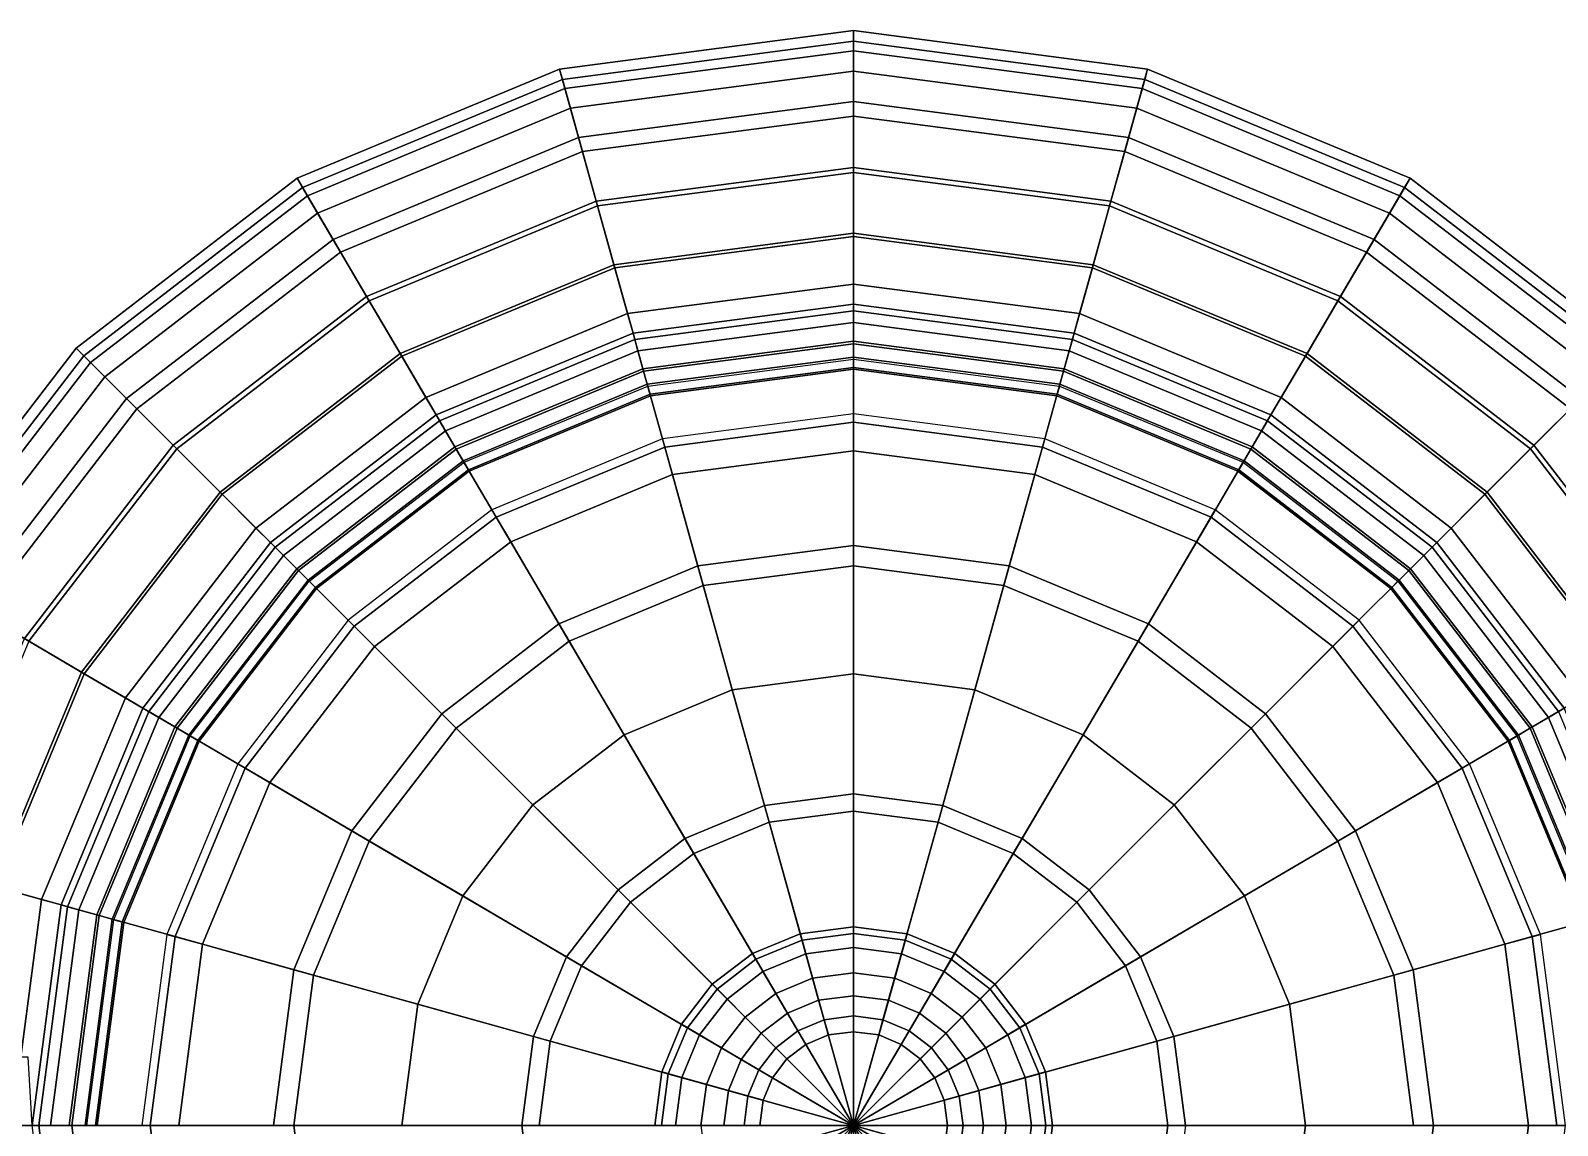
# Model space of a CAD drawing. Extents: x -8.5 to 17.5, y -10.4 to 12.1.
# Drawn here: x -1.503 to 1.285, y 0 to 2 of the extents above; entities that cross this region are included whole.
import ezdxf

# ---------------------------------------------------------------- set-up
doc = ezdxf.new("R2010")
doc.units = 0
doc.header["$MEASUREMENT"] = 0
doc.layers.get('0').update_dxf_attribs({"linetype": 'CONTINUOUS'})

msp = doc.modelspace()

# ---------------------------------------------------------------- linework, layer by layer
at = {"linetype": 'CONTINUOUS'}
for points in [[(-0.537, 1.9296, 0.9), (-0.5318, 1.9106, 1.1309), (0, 1.9803, 1.1309), (0, 2, 0.9)], [(-0.5271, 1.8939, 0.6934), (-0.537, 1.9296, 0.9), (0, 2, 0.9), (0, 1.963, 0.6934)], [(-0.5318, 1.9106, 1.1309), (-0.5171, 1.8582, 1.3722), (0, 1.9259, 1.3722), (0, 1.9803, 1.1309)], [(0, 2, 0.9), (0, 1.9803, 1.1309), (0.5318, 1.9106, 1.1309), (0.537, 1.9296, 0.9)], [(0, 1.963, 0.6934), (0, 2, 0.9), (0.537, 1.9296, 0.9), (0.5271, 1.8939, 0.6934)], [(0, 1.9803, 1.1309), (0, 1.9259, 1.3722), (0.5171, 1.8582, 1.3722), (0.5318, 1.9106, 1.1309)], [(-0.5022, 1.8046, 0.5222), (-0.5271, 1.8939, 0.6934), (0, 1.963, 0.6934), (0, 1.8704, 0.5222)], [(0, 1.8704, 0.5222), (0, 1.963, 0.6934), (0.5271, 1.8939, 0.6934), (0.5022, 1.8046, 0.5222)], [(-1.0163, 1.7304, 0.9), (-1.0063, 1.7133, 1.1309), (-0.5318, 1.9106, 1.1309), (-0.537, 1.9296, 0.9)], [(-0.9975, 1.6983, 0.6934), (-1.0163, 1.7304, 0.9), (-0.537, 1.9296, 0.9), (-0.5271, 1.8939, 0.6934)], [(-0.5171, 1.8582, 1.3722), (-0.4951, 1.7789, 1.6219), (0, 1.8438, 1.6219), (0, 1.9259, 1.3722)], [(0, 1.9259, 1.3722), (0, 1.8438, 1.6219), (0.4951, 1.7789, 1.6219), (0.5171, 1.8582, 1.3722)], [(0.5271, 1.8939, 0.6934), (0.537, 1.9296, 0.9), (1.0163, 1.7304, 0.9), (0.9975, 1.6983, 0.6934)], [(0.537, 1.9296, 0.9), (0.5318, 1.9106, 1.1309), (1.0063, 1.7133, 1.1309), (1.0163, 1.7304, 0.9)], [(-1.0063, 1.7133, 1.1309), (-0.9787, 1.6663, 1.3722), (-0.5171, 1.8582, 1.3722), (-0.5318, 1.9106, 1.1309)], [(0.5318, 1.9106, 1.1309), (0.5171, 1.8582, 1.3722), (0.9787, 1.6663, 1.3722), (1.0063, 1.7133, 1.1309)], [(-0.9504, 1.6182, 0.5222), (-0.9975, 1.6983, 0.6934), (-0.5271, 1.8939, 0.6934), (-0.5022, 1.8046, 0.5222)], [(-0.4699, 1.6884, 0.3844), (-0.5022, 1.8046, 0.5222), (0, 1.8704, 0.5222), (0, 1.75, 0.3844)], [(0, 1.75, 0.3844), (0, 1.8704, 0.5222), (0.5022, 1.8046, 0.5222), (0.4699, 1.6884, 0.3844)], [(0.5022, 1.8046, 0.5222), (0.5271, 1.8939, 0.6934), (0.9975, 1.6983, 0.6934), (0.9504, 1.6182, 0.5222)], [(-0.9787, 1.6663, 1.3722), (-0.9369, 1.5952, 1.6219), (-0.4951, 1.7789, 1.6219), (-0.5171, 1.8582, 1.3722)], [(-0.4951, 1.7789, 1.6219), (-0.4674, 1.6795, 1.8778), (0, 1.7407, 1.8778), (0, 1.8438, 1.6219)], [(0, 1.8438, 1.6219), (0, 1.7407, 1.8778), (0.4674, 1.6795, 1.8778), (0.4951, 1.7789, 1.6219)], [(0.5171, 1.8582, 1.3722), (0.4951, 1.7789, 1.6219), (0.9369, 1.5952, 1.6219), (0.9787, 1.6663, 1.3722)], [(-0.8893, 1.5141, 0.3844), (-0.9504, 1.6182, 0.5222), (-0.5022, 1.8046, 0.5222), (-0.4699, 1.6884, 0.3844)], [(0.4699, 1.6884, 0.3844), (0.5022, 1.8046, 0.5222), (0.9504, 1.6182, 0.5222), (0.8893, 1.5141, 0.3844)], [(-0.9369, 1.5952, 1.6219), (-0.8846, 1.5061, 1.8778), (-0.4674, 1.6795, 1.8778), (-0.4951, 1.7789, 1.6219)], [(0.4951, 1.7789, 1.6219), (0.4674, 1.6795, 1.8778), (0.8846, 1.5061, 1.8778), (0.9369, 1.5952, 1.6219)], [(-1.42, 1.42, 0.9), (-1.406, 1.406, 1.1309), (-1.0063, 1.7133, 1.1309), (-1.0163, 1.7304, 0.9)], [(-1.3937, 1.3937, 0.6934), (-1.42, 1.42, 0.9), (-1.0163, 1.7304, 0.9), (-0.9975, 1.6983, 0.6934)], [(-0.4376, 1.5723, 0.2778), (-0.4699, 1.6884, 0.3844), (0, 1.75, 0.3844), (0, 1.6296, 0.2778)], [(-0.4674, 1.6795, 1.8778), (-0.436, 1.5667, 2.1378), (0, 1.6238, 2.1378), (0, 1.7407, 1.8778)], [(0, 1.6296, 0.2778), (0, 1.75, 0.3844), (0.4699, 1.6884, 0.3844), (0.4376, 1.5723, 0.2778)], [(0, 1.7407, 1.8778), (0, 1.6238, 2.1378), (0.436, 1.5667, 2.1378), (0.4674, 1.6795, 1.8778)], [(0.9975, 1.6983, 0.6934), (1.0163, 1.7304, 0.9), (1.42, 1.42, 0.9), (1.3937, 1.3937, 0.6934)], [(1.0163, 1.7304, 0.9), (1.0063, 1.7133, 1.1309), (1.406, 1.406, 1.1309), (1.42, 1.42, 0.9)], [(-1.406, 1.406, 1.1309), (-1.3674, 1.3674, 1.3722), (-0.9787, 1.6663, 1.3722), (-1.0063, 1.7133, 1.1309)], [(1.0063, 1.7133, 1.1309), (0.9787, 1.6663, 1.3722), (1.3674, 1.3674, 1.3722), (1.406, 1.406, 1.1309)], [(-1.328, 1.328, 0.5222), (-1.3937, 1.3937, 0.6934), (-0.9975, 1.6983, 0.6934), (-0.9504, 1.6182, 0.5222)], [(-0.8281, 1.4099, 0.2778), (-0.8893, 1.5141, 0.3844), (-0.4699, 1.6884, 0.3844), (-0.4376, 1.5723, 0.2778)], [(-0.8846, 1.5061, 1.8778), (-0.8252, 1.4049, 2.1378), (-0.436, 1.5667, 2.1378), (-0.4674, 1.6795, 1.8778)], [(0.4674, 1.6795, 1.8778), (0.436, 1.5667, 2.1378), (0.8252, 1.4049, 2.1378), (0.8846, 1.5061, 1.8778)], [(0.4376, 1.5723, 0.2778), (0.4699, 1.6884, 0.3844), (0.8893, 1.5141, 0.3844), (0.8281, 1.4099, 0.2778)], [(0.9504, 1.6182, 0.5222), (0.9975, 1.6983, 0.6934), (1.3937, 1.3937, 0.6934), (1.328, 1.328, 0.5222)], [(-1.3674, 1.3674, 1.3722), (-1.3091, 1.3091, 1.6219), (-0.9369, 1.5952, 1.6219), (-0.9787, 1.6663, 1.3722)], [(0.9787, 1.6663, 1.3722), (0.9369, 1.5952, 1.6219), (1.3091, 1.3091, 1.6219), (1.3674, 1.3674, 1.3722)], [(-1.2425, 1.2425, 0.3844), (-1.328, 1.328, 0.5222), (-0.9504, 1.6182, 0.5222), (-0.8893, 1.5141, 0.3844)], [(-0.4127, 1.483, 0.2003), (-0.4376, 1.5723, 0.2778), (0, 1.6296, 0.2778), (0, 1.537, 0.2003)], [(-0.436, 1.5667, 2.1378), (-0.4028, 1.4472, 2.4), (0, 1.5, 2.4), (0, 1.6238, 2.1378)], [(0, 1.537, 0.2003), (0, 1.6296, 0.2778), (0.4376, 1.5723, 0.2778), (0.4127, 1.483, 0.2003)], [(0, 1.6238, 2.1378), (0, 1.5, 2.4), (0.4028, 1.4472, 2.4), (0.436, 1.5667, 2.1378)], [(0.8893, 1.5141, 0.3844), (0.9504, 1.6182, 0.5222), (1.328, 1.328, 0.5222), (1.2425, 1.2425, 0.3844)], [(-1.3091, 1.3091, 1.6219), (-1.2359, 1.2359, 1.8778), (-0.8846, 1.5061, 1.8778), (-0.9369, 1.5952, 1.6219)], [(0.9369, 1.5952, 1.6219), (0.8846, 1.5061, 1.8778), (1.2359, 1.2359, 1.8778), (1.3091, 1.3091, 1.6219)], [(-0.781, 1.3298, 0.2003), (-0.8281, 1.4099, 0.2778), (-0.4376, 1.5723, 0.2778), (-0.4127, 1.483, 0.2003)], [(-0.8252, 1.4049, 2.1378), (-0.7622, 1.2978, 2.4), (-0.4028, 1.4472, 2.4), (-0.436, 1.5667, 2.1378)], [(0.436, 1.5667, 2.1378), (0.4028, 1.4472, 2.4), (0.7622, 1.2978, 2.4), (0.8252, 1.4049, 2.1378)], [(0.4127, 1.483, 0.2003), (0.4376, 1.5723, 0.2778), (0.8281, 1.4099, 0.2778), (0.781, 1.3298, 0.2003)], [(-0.4028, 1.4472, 0.15), (-0.4127, 1.483, 0.2003), (0, 1.537, 0.2003), (0, 1.5, 0.15)], [(0, 1.5, 0.15), (0, 1.537, 0.2003), (0.4127, 1.483, 0.2003), (0.4028, 1.4472, 0.15)], [(-1.157, 1.157, 0.2778), (-1.2425, 1.2425, 0.3844), (-0.8893, 1.5141, 0.3844), (-0.8281, 1.4099, 0.2778)], [(-1.2359, 1.2359, 1.8778), (-1.1529, 1.1529, 2.1378), (-0.8252, 1.4049, 2.1378), (-0.8846, 1.5061, 1.8778)], [(0.8846, 1.5061, 1.8778), (0.8252, 1.4049, 2.1378), (1.1529, 1.1529, 2.1378), (1.2359, 1.2359, 1.8778)], [(0.8281, 1.4099, 0.2778), (0.8893, 1.5141, 0.3844), (1.2425, 1.2425, 0.3844), (1.157, 1.157, 0.2778)], [(-0.7622, 1.2978, 0.15), (-0.781, 1.3298, 0.2003), (-0.4127, 1.483, 0.2003), (-0.4028, 1.4472, 0.15)], [(-0.4028, 1.4472, 2.4), (-0.3938, 1.4149, 2.4547), (0, 1.4666, 2.4547), (0, 1.5, 2.4)], [(0, 1.5, 0.15), (0, 1.4878, 0.1128), (-0.3995, 1.4355, 0.1128), (-0.4028, 1.4472, 0.15)], [(0, 1.4878, 0.1128), (0, 1.4278, 0.0778), (-0.3834, 1.3775, 0.0778), (-0.3995, 1.4355, 0.1128)], [(0, 1.5, 2.4), (0, 1.4666, 2.4547), (0.3938, 1.4149, 2.4547), (0.4028, 1.4472, 2.4)], [(0.4028, 1.4472, 0.15), (0.3995, 1.4355, 0.1128), (0, 1.4878, 0.1128), (0, 1.5, 0.15)], [(0.3995, 1.4355, 0.1128), (0.3834, 1.3775, 0.0778), (0, 1.4278, 0.0778), (0, 1.4878, 0.1128)], [(0.4028, 1.4472, 0.15), (0.4127, 1.483, 0.2003), (0.781, 1.3298, 0.2003), (0.7622, 1.2978, 0.15)], [(-0.3938, 1.4149, 2.4547), (-0.3846, 1.382, 2.4875), (0, 1.4324, 2.4875), (0, 1.4666, 2.4547)], [(0, 1.4666, 2.4547), (0, 1.4324, 2.4875), (0.3846, 1.382, 2.4875), (0.3938, 1.4149, 2.4547)], [(-0.7622, 1.2978, 2.4), (-0.7452, 1.2688, 2.4547), (-0.3938, 1.4149, 2.4547), (-0.4028, 1.4472, 2.4)], [(-0.4028, 1.4472, 0.15), (-0.3995, 1.4355, 0.1128), (-0.756, 1.2873, 0.1128), (-0.7622, 1.2978, 0.15)], [(-0.3995, 1.4355, 0.1128), (-0.3834, 1.3775, 0.0778), (-0.7255, 1.2353, 0.0778), (-0.756, 1.2873, 0.1128)], [(-0.3846, 1.382, 2.4875), (-0.3768, 1.3538, 2.4984), (0, 1.4031, 2.4984), (0, 1.4324, 2.4875)], [(0, 1.4278, 0.0778), (0, 1.2844, 0.0469), (-0.3449, 1.2392, 0.0469), (-0.3834, 1.3775, 0.0778)], [(0, 1.4324, 2.4875), (0, 1.4031, 2.4984), (0.3768, 1.3538, 2.4984), (0.3846, 1.382, 2.4875)], [(0.3834, 1.3775, 0.0778), (0.3449, 1.2392, 0.0469), (0, 1.2844, 0.0469), (0, 1.4278, 0.0778)], [(0.756, 1.2873, 0.1128), (0.7255, 1.2353, 0.0778), (0.3834, 1.3775, 0.0778), (0.3995, 1.4355, 0.1128)], [(0.4028, 1.4472, 2.4), (0.3938, 1.4149, 2.4547), (0.7452, 1.2688, 2.4547), (0.7622, 1.2978, 2.4)], [(0.7622, 1.2978, 0.15), (0.756, 1.2873, 0.1128), (0.3995, 1.4355, 0.1128), (0.4028, 1.4472, 0.15)], [(-1.7304, 1.0163, 0.9), (-1.7133, 1.0063, 1.1309), (-1.406, 1.406, 1.1309), (-1.42, 1.42, 0.9)], [(-1.6983, 0.9975, 0.6934), (-1.7304, 1.0163, 0.9), (-1.42, 1.42, 0.9), (-1.3937, 1.3937, 0.6934)], [(-1.7133, 1.0063, 1.1309), (-1.6663, 0.9787, 1.3722), (-1.3674, 1.3674, 1.3722), (-1.406, 1.406, 1.1309)], [(-1.0913, 1.0913, 0.2003), (-1.157, 1.157, 0.2778), (-0.8281, 1.4099, 0.2778), (-0.781, 1.3298, 0.2003)], [(-1.1529, 1.1529, 2.1378), (-1.065, 1.065, 2.4), (-0.7622, 1.2978, 2.4), (-0.8252, 1.4049, 2.1378)], [(-0.7452, 1.2688, 2.4547), (-0.7279, 1.2393, 2.4875), (-0.3846, 1.382, 2.4875), (-0.3938, 1.4149, 2.4547)], [(-0.3768, 1.3538, 2.4984), (-0.3717, 1.3356, 2.4875), (0, 1.3843, 2.4875), (0, 1.4031, 2.4984)], [(-0.3709, 1.3328, 2.4547), (-0.3759, 1.3507, 2.4), (0, 1.4, 2.4), (0, 1.3814, 2.4547)], [(0, 1.4031, 2.4984), (0, 1.3843, 2.4875), (0.3717, 1.3356, 2.4875), (0.3768, 1.3538, 2.4984)], [(0, 1.3814, 2.4547), (0, 1.4, 2.4), (0.3759, 1.3507, 2.4), (0.3709, 1.3328, 2.4547)], [(0.3938, 1.4149, 2.4547), (0.3846, 1.382, 2.4875), (0.7279, 1.2393, 2.4875), (0.7452, 1.2688, 2.4547)], [(0.8252, 1.4049, 2.1378), (0.7622, 1.2978, 2.4), (1.065, 1.065, 2.4), (1.1529, 1.1529, 2.1378)], [(0.781, 1.3298, 0.2003), (0.8281, 1.4099, 0.2778), (1.157, 1.157, 0.2778), (1.0913, 1.0913, 0.2003)], [(-1.6182, 0.9504, 0.5222), (-1.6983, 0.9975, 0.6934), (-1.3937, 1.3937, 0.6934), (-1.328, 1.328, 0.5222)], [(-1.6663, 0.9787, 1.3722), (-1.5952, 0.9369, 1.6219), (-1.3091, 1.3091, 1.6219), (-1.3674, 1.3674, 1.3722)], [(-0.7279, 1.2393, 2.4875), (-0.713, 1.214, 2.4984), (-0.3768, 1.3538, 2.4984), (-0.3846, 1.382, 2.4875)], [(-0.3834, 1.3775, 0.0778), (-0.3449, 1.2392, 0.0469), (-0.6527, 1.1112, 0.0469), (-0.7255, 1.2353, 0.0778)], [(-0.3717, 1.3356, 2.4875), (-0.3709, 1.3328, 2.4547), (0, 1.3814, 2.4547), (0, 1.3843, 2.4875)], [(0, 1.3843, 2.4875), (0, 1.3814, 2.4547), (0.3709, 1.3328, 2.4547), (0.3717, 1.3356, 2.4875)], [(0.7255, 1.2353, 0.0778), (0.6527, 1.1112, 0.0469), (0.3449, 1.2392, 0.0469), (0.3834, 1.3775, 0.0778)], [(0.3846, 1.382, 2.4875), (0.3768, 1.3538, 2.4984), (0.713, 1.214, 2.4984), (0.7279, 1.2393, 2.4875)], [(-0.713, 1.214, 2.4984), (-0.7034, 1.1976, 2.4875), (-0.3717, 1.3356, 2.4875), (-0.3768, 1.3538, 2.4984)], [(-0.7019, 1.1951, 2.4547), (-0.7114, 1.2113, 2.4), (-0.3759, 1.3507, 2.4), (-0.3709, 1.3328, 2.4547)], [(0.3709, 1.3328, 2.4547), (0.3759, 1.3507, 2.4), (0.7114, 1.2113, 2.4), (0.7019, 1.1951, 2.4547)], [(0.3768, 1.3538, 2.4984), (0.3717, 1.3356, 2.4875), (0.7034, 1.1976, 2.4875), (0.713, 1.214, 2.4984)], [(-1.5141, 0.8893, 0.3844), (-1.6182, 0.9504, 0.5222), (-1.328, 1.328, 0.5222), (-1.2425, 1.2425, 0.3844)], [(-1.065, 1.065, 0.15), (-1.0913, 1.0913, 0.2003), (-0.781, 1.3298, 0.2003), (-0.7622, 1.2978, 0.15)], [(-0.7034, 1.1976, 2.4875), (-0.7019, 1.1951, 2.4547), (-0.3709, 1.3328, 2.4547), (-0.3717, 1.3356, 2.4875)], [(0.3717, 1.3356, 2.4875), (0.3709, 1.3328, 2.4547), (0.7019, 1.1951, 2.4547), (0.7034, 1.1976, 2.4875)], [(0.7622, 1.2978, 0.15), (0.781, 1.3298, 0.2003), (1.0913, 1.0913, 0.2003), (1.065, 1.065, 0.15)], [(1.2425, 1.2425, 0.3844), (1.328, 1.328, 0.5222), (1.6182, 0.9504, 0.5222), (1.5141, 0.8893, 0.3844)], [(-1.5952, 0.9369, 1.6219), (-1.5061, 0.8846, 1.8778), (-1.2359, 1.2359, 1.8778), (-1.3091, 1.3091, 1.6219)], [(-1.065, 1.065, 2.4), (-1.0413, 1.0413, 2.4547), (-0.7452, 1.2688, 2.4547), (-0.7622, 1.2978, 2.4)], [(-0.7622, 1.2978, 0.15), (-0.756, 1.2873, 0.1128), (-1.0564, 1.0564, 0.1128), (-1.065, 1.065, 0.15)], [(-0.756, 1.2873, 0.1128), (-0.7255, 1.2353, 0.0778), (-1.0137, 1.0137, 0.0778), (-1.0564, 1.0564, 0.1128)], [(-0.3491, 1.2543, 2.4), (-0.3309, 1.189, 2.4639), (0, 1.2324, 2.4639), (0, 1.3, 2.4)], [(0, 1.2844, 0.0469), (0, 1.0222, 0.0222), (-0.2745, 0.9863, 0.0222), (-0.3449, 1.2392, 0.0469)], [(0, 1.3, 2.4), (0, 1.2324, 2.4639), (0.3309, 1.189, 2.4639), (0.3491, 1.2543, 2.4)], [(0.3449, 1.2392, 0.0469), (0.2745, 0.9863, 0.0222), (0, 1.0222, 0.0222), (0, 1.2844, 0.0469)], [(1.0564, 1.0564, 0.1128), (1.0137, 1.0137, 0.0778), (0.7255, 1.2353, 0.0778), (0.756, 1.2873, 0.1128)], [(0.7622, 1.2978, 2.4), (0.7452, 1.2688, 2.4547), (1.0413, 1.0413, 2.4547), (1.065, 1.065, 2.4)], [(1.065, 1.065, 0.15), (1.0564, 1.0564, 0.1128), (0.756, 1.2873, 0.1128), (0.7622, 1.2978, 0.15)], [(1.3091, 1.3091, 1.6219), (1.2359, 1.2359, 1.8778), (1.5061, 0.8846, 1.8778), (1.5952, 0.9369, 1.6219)], [(-1.0413, 1.0413, 2.4547), (-1.017, 1.017, 2.4875), (-0.7279, 1.2393, 2.4875), (-0.7452, 1.2688, 2.4547)], [(0.7452, 1.2688, 2.4547), (0.7279, 1.2393, 2.4875), (1.017, 1.017, 2.4875), (1.0413, 1.0413, 2.4547)], [(-1.4099, 0.8281, 0.2778), (-1.5141, 0.8893, 0.3844), (-1.2425, 1.2425, 0.3844), (-1.157, 1.157, 0.2778)], [(-1.5061, 0.8846, 1.8778), (-1.4049, 0.8252, 2.1378), (-1.1529, 1.1529, 2.1378), (-1.2359, 1.2359, 1.8778)], [(-1.017, 1.017, 2.4875), (-0.9962, 0.9962, 2.4984), (-0.713, 1.214, 2.4984), (-0.7279, 1.2393, 2.4875)], [(-0.7255, 1.2353, 0.0778), (-0.6527, 1.1112, 0.0469), (-0.9119, 0.9119, 0.0469), (-1.0137, 1.0137, 0.0778)], [(-0.6606, 1.1247, 2.4), (-0.6262, 1.0663, 2.4639), (-0.3309, 1.189, 2.4639), (-0.3491, 1.2543, 2.4)], [(-0.3449, 1.2392, 0.0469), (-0.2745, 0.9863, 0.0222), (-0.5194, 0.8844, 0.0222), (-0.6527, 1.1112, 0.0469)], [(-0.3309, 1.189, 2.4639), (-0.2844, 1.022, 2.5111), (0, 1.0593, 2.5111), (0, 1.2324, 2.4639)], [(0, 1.2324, 2.4639), (0, 1.0593, 2.5111), (0.2844, 1.022, 2.5111), (0.3309, 1.189, 2.4639)], [(0.6527, 1.1112, 0.0469), (0.5194, 0.8844, 0.0222), (0.2745, 0.9863, 0.0222), (0.3449, 1.2392, 0.0469)], [(0.3491, 1.2543, 2.4), (0.3309, 1.189, 2.4639), (0.6262, 1.0663, 2.4639), (0.6606, 1.1247, 2.4)], [(1.0137, 1.0137, 0.0778), (0.9119, 0.9119, 0.0469), (0.6527, 1.1112, 0.0469), (0.7255, 1.2353, 0.0778)], [(0.7279, 1.2393, 2.4875), (0.713, 1.214, 2.4984), (0.9962, 0.9962, 2.4984), (1.017, 1.017, 2.4875)], [(1.2359, 1.2359, 1.8778), (1.1529, 1.1529, 2.1378), (1.4049, 0.8252, 2.1378), (1.5061, 0.8846, 1.8778)], [(1.157, 1.157, 0.2778), (1.2425, 1.2425, 0.3844), (1.5141, 0.8893, 0.3844), (1.4099, 0.8281, 0.2778)], [(-0.9962, 0.9962, 2.4984), (-0.9828, 0.9828, 2.4875), (-0.7034, 1.1976, 2.4875), (-0.713, 1.214, 2.4984)], [(-0.9808, 0.9808, 2.4547), (-0.994, 0.994, 2.4), (-0.7114, 1.2113, 2.4), (-0.7019, 1.1951, 2.4547)], [(0.7019, 1.1951, 2.4547), (0.7114, 1.2113, 2.4), (0.994, 0.994, 2.4), (0.9808, 0.9808, 2.4547)], [(0.713, 1.214, 2.4984), (0.7034, 1.1976, 2.4875), (0.9828, 0.9828, 2.4875), (0.9962, 0.9962, 2.4984)], [(-0.9828, 0.9828, 2.4875), (-0.9808, 0.9808, 2.4547), (-0.7019, 1.1951, 2.4547), (-0.7034, 1.1976, 2.4875)], [(-0.6262, 1.0663, 2.4639), (-0.5383, 0.9165, 2.5111), (-0.2844, 1.022, 2.5111), (-0.3309, 1.189, 2.4639)], [(0.3309, 1.189, 2.4639), (0.2844, 1.022, 2.5111), (0.5383, 0.9165, 2.5111), (0.6262, 1.0663, 2.4639)], [(0.7034, 1.1976, 2.4875), (0.7019, 1.1951, 2.4547), (0.9808, 0.9808, 2.4547), (0.9828, 0.9828, 2.4875)], [(-1.3298, 0.781, 0.2003), (-1.4099, 0.8281, 0.2778), (-1.157, 1.157, 0.2778), (-1.0913, 1.0913, 0.2003)], [(-1.4049, 0.8252, 2.1378), (-1.2978, 0.7622, 2.4), (-1.065, 1.065, 2.4), (-1.1529, 1.1529, 2.1378)], [(1.1529, 1.1529, 2.1378), (1.065, 1.065, 2.4), (1.2978, 0.7622, 2.4), (1.4049, 0.8252, 2.1378)], [(1.0913, 1.0913, 0.2003), (1.157, 1.157, 0.2778), (1.4099, 0.8281, 0.2778), (1.3298, 0.781, 0.2003)], [(-0.923, 0.923, 2.4), (-0.875, 0.875, 2.4639), (-0.6262, 1.0663, 2.4639), (-0.6606, 1.1247, 2.4)], [(0.6606, 1.1247, 2.4), (0.6262, 1.0663, 2.4639), (0.875, 0.875, 2.4639), (0.923, 0.923, 2.4)], [(-1.2978, 0.7622, 0.15), (-1.3298, 0.781, 0.2003), (-1.0913, 1.0913, 0.2003), (-1.065, 1.065, 0.15)], [(-0.6527, 1.1112, 0.0469), (-0.5194, 0.8844, 0.0222), (-0.7258, 0.7258, 0.0222), (-0.9119, 0.9119, 0.0469)], [(0.9119, 0.9119, 0.0469), (0.7258, 0.7258, 0.0222), (0.5194, 0.8844, 0.0222), (0.6527, 1.1112, 0.0469)], [(1.065, 1.065, 0.15), (1.0913, 1.0913, 0.2003), (1.3298, 0.781, 0.2003), (1.2978, 0.7622, 0.15)], [(-1.2978, 0.7622, 2.4), (-1.2688, 0.7452, 2.4547), (-1.0413, 1.0413, 2.4547), (-1.065, 1.065, 2.4)], [(-1.065, 1.065, 0.15), (-1.0564, 1.0564, 0.1128), (-1.2873, 0.756, 0.1128), (-1.2978, 0.7622, 0.15)], [(-0.875, 0.875, 2.4639), (-0.7521, 0.7521, 2.5111), (-0.5383, 0.9165, 2.5111), (-0.6262, 1.0663, 2.4639)], [(0.6262, 1.0663, 2.4639), (0.5383, 0.9165, 2.5111), (0.7521, 0.7521, 2.5111), (0.875, 0.875, 2.4639)], [(1.065, 1.065, 2.4), (1.0413, 1.0413, 2.4547), (1.2688, 0.7452, 2.4547), (1.2978, 0.7622, 2.4)], [(1.2978, 0.7622, 0.15), (1.2873, 0.756, 0.1128), (1.0564, 1.0564, 0.1128), (1.065, 1.065, 0.15)], [(-1.0564, 1.0564, 0.1128), (-1.0137, 1.0137, 0.0778), (-1.2353, 0.7255, 0.0778), (-1.2873, 0.756, 0.1128)], [(-1.2688, 0.7452, 2.4547), (-1.2393, 0.7279, 2.4875), (-1.017, 1.017, 2.4875), (-1.0413, 1.0413, 2.4547)], [(-0.2844, 1.022, 2.5111), (-0.2215, 0.796, 2.55), (0, 0.825, 2.55), (0, 1.0593, 2.5111)], [(0, 1.0593, 2.5111), (0, 0.825, 2.55), (0.2215, 0.796, 2.55), (0.2844, 1.022, 2.5111)], [(1.2873, 0.756, 0.1128), (1.2353, 0.7255, 0.0778), (1.0137, 1.0137, 0.0778), (1.0564, 1.0564, 0.1128)], [(1.0413, 1.0413, 2.4547), (1.017, 1.017, 2.4875), (1.2393, 0.7279, 2.4875), (1.2688, 0.7452, 2.4547)], [(-1.2393, 0.7279, 2.4875), (-1.214, 0.713, 2.4984), (-0.9962, 0.9962, 2.4984), (-1.017, 1.017, 2.4875)], [(-1.0137, 1.0137, 0.0778), (-0.9119, 0.9119, 0.0469), (-1.1112, 0.6527, 0.0469), (-1.2353, 0.7255, 0.0778)], [(-0.5383, 0.9165, 2.5111), (-0.4192, 0.7138, 2.55), (-0.2215, 0.796, 2.55), (-0.2844, 1.022, 2.5111)], [(0, 1.0222, 0.0222), (0, 0.6059, 0.0059), (-0.1627, 0.5846, 0.0059), (-0.2745, 0.9863, 0.0222)], [(0.2745, 0.9863, 0.0222), (0.1627, 0.5846, 0.0059), (0, 0.6059, 0.0059), (0, 1.0222, 0.0222)], [(0.2844, 1.022, 2.5111), (0.2215, 0.796, 2.55), (0.4192, 0.7138, 2.55), (0.5383, 0.9165, 2.5111)], [(1.2353, 0.7255, 0.0778), (1.1112, 0.6527, 0.0469), (0.9119, 0.9119, 0.0469), (1.0137, 1.0137, 0.0778)], [(1.017, 1.017, 2.4875), (0.9962, 0.9962, 2.4984), (1.214, 0.713, 2.4984), (1.2393, 0.7279, 2.4875)], [(-1.214, 0.713, 2.4984), (-1.1976, 0.7034, 2.4875), (-0.9828, 0.9828, 2.4875), (-0.9962, 0.9962, 2.4984)], [(-1.1951, 0.7019, 2.4547), (-1.2113, 0.7114, 2.4), (-0.994, 0.994, 2.4), (-0.9808, 0.9808, 2.4547)], [(-1.1976, 0.7034, 2.4875), (-1.1951, 0.7019, 2.4547), (-0.9808, 0.9808, 2.4547), (-0.9828, 0.9828, 2.4875)], [(-0.2745, 0.9863, 0.0222), (-0.1627, 0.5846, 0.0059), (-0.3079, 0.5242, 0.0059), (-0.5194, 0.8844, 0.0222)], [(0.5194, 0.8844, 0.0222), (0.3079, 0.5242, 0.0059), (0.1627, 0.5846, 0.0059), (0.2745, 0.9863, 0.0222)], [(0.9808, 0.9808, 2.4547), (0.994, 0.994, 2.4), (1.2113, 0.7114, 2.4), (1.1951, 0.7019, 2.4547)], [(0.9828, 0.9828, 2.4875), (0.9808, 0.9808, 2.4547), (1.1951, 0.7019, 2.4547), (1.1976, 0.7034, 2.4875)], [(0.9962, 0.9962, 2.4984), (0.9828, 0.9828, 2.4875), (1.1976, 0.7034, 2.4875), (1.214, 0.713, 2.4984)], [(-1.1247, 0.6606, 2.4), (-1.0663, 0.6262, 2.4639), (-0.875, 0.875, 2.4639), (-0.923, 0.923, 2.4)], [(0.923, 0.923, 2.4), (0.875, 0.875, 2.4639), (1.0663, 0.6262, 2.4639), (1.1247, 0.6606, 2.4)], [(-0.9119, 0.9119, 0.0469), (-0.7258, 0.7258, 0.0222), (-0.8844, 0.5194, 0.0222), (-1.1112, 0.6527, 0.0469)], [(-0.7521, 0.7521, 2.5111), (-0.5857, 0.5857, 2.55), (-0.4192, 0.7138, 2.55), (-0.5383, 0.9165, 2.5111)], [(0.5383, 0.9165, 2.5111), (0.4192, 0.7138, 2.55), (0.5857, 0.5857, 2.55), (0.7521, 0.7521, 2.5111)], [(1.1112, 0.6527, 0.0469), (0.8844, 0.5194, 0.0222), (0.7258, 0.7258, 0.0222), (0.9119, 0.9119, 0.0469)], [(-1.5723, 0.4376, 0.2778), (-1.6884, 0.4699, 0.3844), (-1.5141, 0.8893, 0.3844), (-1.4099, 0.8281, 0.2778)], [(-1.6795, 0.4674, 1.8778), (-1.5667, 0.436, 2.1378), (-1.4049, 0.8252, 2.1378), (-1.5061, 0.8846, 1.8778)], [(-1.0663, 0.6262, 2.4639), (-0.9165, 0.5383, 2.5111), (-0.7521, 0.7521, 2.5111), (-0.875, 0.875, 2.4639)], [(-0.5194, 0.8844, 0.0222), (-0.3079, 0.5242, 0.0059), (-0.4302, 0.4302, 0.0059), (-0.7258, 0.7258, 0.0222)], [(0.7258, 0.7258, 0.0222), (0.4302, 0.4302, 0.0059), (0.3079, 0.5242, 0.0059), (0.5194, 0.8844, 0.0222)], [(0.875, 0.875, 2.4639), (0.7521, 0.7521, 2.5111), (0.9165, 0.5383, 2.5111), (1.0663, 0.6262, 2.4639)], [(-1.483, 0.4127, 0.2003), (-1.5723, 0.4376, 0.2778), (-1.4099, 0.8281, 0.2778), (-1.3298, 0.781, 0.2003)], [(-1.5667, 0.436, 2.1378), (-1.4472, 0.4028, 2.4), (-1.2978, 0.7622, 2.4), (-1.4049, 0.8252, 2.1378)], [(-0.2215, 0.796, 2.55), (-0.1542, 0.5539, 2.5889), (0, 0.5741, 2.5889), (0, 0.825, 2.55)], [(0, 0.825, 2.55), (0, 0.5741, 2.5889), (0.1542, 0.5539, 2.5889), (0.2215, 0.796, 2.55)], [(-1.4472, 0.4028, 0.15), (-1.483, 0.4127, 0.2003), (-1.3298, 0.781, 0.2003), (-1.2978, 0.7622, 0.15)], [(-0.4192, 0.7138, 2.55), (-0.2917, 0.4967, 2.5889), (-0.1542, 0.5539, 2.5889), (-0.2215, 0.796, 2.55)], [(0.2215, 0.796, 2.55), (0.1542, 0.5539, 2.5889), (0.2917, 0.4967, 2.5889), (0.4192, 0.7138, 2.55)], [(-1.4472, 0.4028, 2.4), (-1.4149, 0.3938, 2.4547), (-1.2688, 0.7452, 2.4547), (-1.2978, 0.7622, 2.4)], [(-1.2978, 0.7622, 0.15), (-1.2873, 0.756, 0.1128), (-1.4355, 0.3995, 0.1128), (-1.4472, 0.4028, 0.15)], [(-1.2873, 0.756, 0.1128), (-1.2353, 0.7255, 0.0778), (-1.3775, 0.3834, 0.0778), (-1.4355, 0.3995, 0.1128)], [(1.4355, 0.3995, 0.1128), (1.3775, 0.3834, 0.0778), (1.2353, 0.7255, 0.0778), (1.2873, 0.756, 0.1128)], [(1.2978, 0.7622, 2.4), (1.2688, 0.7452, 2.4547), (1.4149, 0.3938, 2.4547), (1.4472, 0.4028, 2.4)], [(-1.4149, 0.3938, 2.4547), (-1.382, 0.3846, 2.4875), (-1.2393, 0.7279, 2.4875), (-1.2688, 0.7452, 2.4547)], [(-1.382, 0.3846, 2.4875), (-1.3538, 0.3768, 2.4984), (-1.214, 0.713, 2.4984), (-1.2393, 0.7279, 2.4875)], [(-1.2353, 0.7255, 0.0778), (-1.1112, 0.6527, 0.0469), (-1.2392, 0.3449, 0.0469), (-1.3775, 0.3834, 0.0778)], [(-0.9165, 0.5383, 2.5111), (-0.7138, 0.4192, 2.55), (-0.5857, 0.5857, 2.55), (-0.7521, 0.7521, 2.5111)], [(-0.7258, 0.7258, 0.0222), (-0.4302, 0.4302, 0.0059), (-0.5242, 0.3079, 0.0059), (-0.8844, 0.5194, 0.0222)], [(0.8844, 0.5194, 0.0222), (0.5242, 0.3079, 0.0059), (0.4302, 0.4302, 0.0059), (0.7258, 0.7258, 0.0222)], [(0.7521, 0.7521, 2.5111), (0.5857, 0.5857, 2.55), (0.7138, 0.4192, 2.55), (0.9165, 0.5383, 2.5111)], [(1.3775, 0.3834, 0.0778), (1.2392, 0.3449, 0.0469), (1.1112, 0.6527, 0.0469), (1.2353, 0.7255, 0.0778)], [(1.2393, 0.7279, 2.4875), (1.214, 0.713, 2.4984), (1.3538, 0.3768, 2.4984), (1.382, 0.3846, 2.4875)], [(1.2688, 0.7452, 2.4547), (1.2393, 0.7279, 2.4875), (1.382, 0.3846, 2.4875), (1.4149, 0.3938, 2.4547)], [(-1.3538, 0.3768, 2.4984), (-1.3356, 0.3717, 2.4875), (-1.1976, 0.7034, 2.4875), (-1.214, 0.713, 2.4984)], [(-1.3328, 0.3709, 2.4547), (-1.3507, 0.3759, 2.4), (-1.2113, 0.7114, 2.4), (-1.1951, 0.7019, 2.4547)], [(-1.3356, 0.3717, 2.4875), (-1.3328, 0.3709, 2.4547), (-1.1951, 0.7019, 2.4547), (-1.1976, 0.7034, 2.4875)], [(-0.5857, 0.5857, 2.55), (-0.4076, 0.4076, 2.5889), (-0.2917, 0.4967, 2.5889), (-0.4192, 0.7138, 2.55)], [(0.4192, 0.7138, 2.55), (0.2917, 0.4967, 2.5889), (0.4076, 0.4076, 2.5889), (0.5857, 0.5857, 2.55)], [(1.1951, 0.7019, 2.4547), (1.2113, 0.7114, 2.4), (1.3507, 0.3759, 2.4), (1.3328, 0.3709, 2.4547)], [(1.1976, 0.7034, 2.4875), (1.1951, 0.7019, 2.4547), (1.3328, 0.3709, 2.4547), (1.3356, 0.3717, 2.4875)], [(1.214, 0.713, 2.4984), (1.1976, 0.7034, 2.4875), (1.3356, 0.3717, 2.4875), (1.3538, 0.3768, 2.4984)], [(-1.2543, 0.3491, 2.4), (-1.189, 0.3309, 2.4639), (-1.0663, 0.6262, 2.4639), (-1.1247, 0.6606, 2.4)], [(-1.1112, 0.6527, 0.0469), (-0.8844, 0.5194, 0.0222), (-0.9863, 0.2745, 0.0222), (-1.2392, 0.3449, 0.0469)], [(1.2392, 0.3449, 0.0469), (0.9863, 0.2745, 0.0222), (0.8844, 0.5194, 0.0222), (1.1112, 0.6527, 0.0469)], [(1.1247, 0.6606, 2.4), (1.0663, 0.6262, 2.4639), (1.189, 0.3309, 2.4639), (1.2543, 0.3491, 2.4)], [(-1.189, 0.3309, 2.4639), (-1.022, 0.2844, 2.5111), (-0.9165, 0.5383, 2.5111), (-1.0663, 0.6262, 2.4639)], [(1.0663, 0.6262, 2.4639), (0.9165, 0.5383, 2.5111), (1.022, 0.2844, 2.5111), (1.189, 0.3309, 2.4639)], [(-0.7138, 0.4192, 2.55), (-0.4967, 0.2917, 2.5889), (-0.4076, 0.4076, 2.5889), (-0.5857, 0.5857, 2.55)], [(0, 0.6059, 0.0059), (0, 0), (0, 0), (-0.1627, 0.5846, 0.0059)], [(0.1627, 0.5846, 0.0059), (0, 0), (0, 0), (0, 0.6059, 0.0059)], [(0.5857, 0.5857, 2.55), (0.4076, 0.4076, 2.5889), (0.4967, 0.2917, 2.5889), (0.7138, 0.4192, 2.55)], [(-0.1627, 0.5846, 0.0059), (0, 0), (0, 0), (-0.3079, 0.5242, 0.0059)], [(-0.1542, 0.5539, 2.5889), (-0.0942, 0.3386, 2.6361), (0, 0.3509, 2.6361), (0, 0.5741, 2.5889)], [(0.3079, 0.5242, 0.0059), (0, 0), (0, 0), (0.1627, 0.5846, 0.0059)], [(0, 0.5741, 2.5889), (0, 0.3509, 2.6361), (0.0942, 0.3386, 2.6361), (0.1542, 0.5539, 2.5889)], [(-1.022, 0.2844, 2.5111), (-0.796, 0.2215, 2.55), (-0.7138, 0.4192, 2.55), (-0.9165, 0.5383, 2.5111)], [(-0.2917, 0.4967, 2.5889), (-0.1783, 0.3036, 2.6361), (-0.0942, 0.3386, 2.6361), (-0.1542, 0.5539, 2.5889)], [(0.1542, 0.5539, 2.5889), (0.0942, 0.3386, 2.6361), (0.1783, 0.3036, 2.6361), (0.2917, 0.4967, 2.5889)], [(0.9165, 0.5383, 2.5111), (0.7138, 0.4192, 2.55), (0.796, 0.2215, 2.55), (1.022, 0.2844, 2.5111)], [(-0.8844, 0.5194, 0.0222), (-0.5242, 0.3079, 0.0059), (-0.5846, 0.1627, 0.0059), (-0.9863, 0.2745, 0.0222)], [(-0.3079, 0.5242, 0.0059), (0, 0), (0, 0), (-0.4302, 0.4302, 0.0059)], [(0.4302, 0.4302, 0.0059), (0, 0), (0, 0), (0.3079, 0.5242, 0.0059)], [(0.9863, 0.2745, 0.0222), (0.5846, 0.1627, 0.0059), (0.5242, 0.3079, 0.0059), (0.8844, 0.5194, 0.0222)], [(-0.4076, 0.4076, 2.5889), (-0.2492, 0.2492, 2.6361), (-0.1783, 0.3036, 2.6361), (-0.2917, 0.4967, 2.5889)], [(0.2917, 0.4967, 2.5889), (0.1783, 0.3036, 2.6361), (0.2492, 0.2492, 2.6361), (0.4076, 0.4076, 2.5889)], [(-1.537, 0, 0.2003), (-1.6296, 0, 0.2778), (-1.5723, 0.4376, 0.2778), (-1.483, 0.4127, 0.2003)], [(-1.6238, 0, 2.1378), (-1.5, 0, 2.4), (-1.4472, 0.4028, 2.4), (-1.5667, 0.436, 2.1378)], [(-0.796, 0.2215, 2.55), (-0.5539, 0.1542, 2.5889), (-0.4967, 0.2917, 2.5889), (-0.7138, 0.4192, 2.55)], [(-0.4302, 0.4302, 0.0059), (0, 0), (0, 0), (-0.5242, 0.3079, 0.0059)], [(0.5242, 0.3079, 0.0059), (0, 0), (0, 0), (0.4302, 0.4302, 0.0059)], [(0.7138, 0.4192, 2.55), (0.4967, 0.2917, 2.5889), (0.5539, 0.1542, 2.5889), (0.796, 0.2215, 2.55)], [(-1.5, 0, 0.15), (-1.537, 0, 0.2003), (-1.483, 0.4127, 0.2003), (-1.4472, 0.4028, 0.15)], [(-1.5, 0, 2.4), (-1.4666, 0, 2.4547), (-1.4149, 0.3938, 2.4547), (-1.4472, 0.4028, 2.4)], [(-1.4472, 0.4028, 0.15), (-1.4355, 0.3995, 0.1128), (-1.4878, 0, 0.1128), (-1.5, 0, 0.15)], [(-1.4355, 0.3995, 0.1128), (-1.3775, 0.3834, 0.0778), (-1.4278, 0, 0.0778), (-1.4878, 0, 0.1128)], [(-1.4666, 0, 2.4547), (-1.4324, 0, 2.4875), (-1.382, 0.3846, 2.4875), (-1.4149, 0.3938, 2.4547)], [(-0.4967, 0.2917, 2.5889), (-0.3036, 0.1783, 2.6361), (-0.2492, 0.2492, 2.6361), (-0.4076, 0.4076, 2.5889)], [(0.4076, 0.4076, 2.5889), (0.2492, 0.2492, 2.6361), (0.3036, 0.1783, 2.6361), (0.4967, 0.2917, 2.5889)], [(-1.4324, 0, 2.4875), (-1.4031, 0, 2.4984), (-1.3538, 0.3768, 2.4984), (-1.382, 0.3846, 2.4875)], [(-1.3775, 0.3834, 0.0778), (-1.2392, 0.3449, 0.0469), (-1.2844, 0, 0.0469), (-1.4278, 0, 0.0778)], [(-1.4031, 0, 2.4984), (-1.3843, 0, 2.4875), (-1.3356, 0.3717, 2.4875), (-1.3538, 0.3768, 2.4984)], [(-1.3814, 0, 2.4547), (-1.4, 0, 2.4), (-1.3507, 0.3759, 2.4), (-1.3328, 0.3709, 2.4547)], [(-1.3843, 0, 2.4875), (-1.3814, 0, 2.4547), (-1.3328, 0.3709, 2.4547), (-1.3356, 0.3717, 2.4875)], [(-0.0978, 0.3503, 3.0667), (-0.0751, 0.2689, 3.1271), (0, 0.2787, 3.1271), (0, 0.363, 3.0667)], [(-0.0875, 0.3136, 2.9813), (-0.0978, 0.3503, 3.0667), (0, 0.363, 3.0667), (0, 0.325, 2.9813)], [(0, 0.363, 3.0667), (0, 0.2787, 3.1271), (0.0751, 0.2689, 3.1271), (0.0978, 0.3503, 3.0667)], [(0, 0.325, 2.9813), (0, 0.363, 3.0667), (0.0978, 0.3503, 3.0667), (0.0875, 0.3136, 2.9813)], [(1.4278, 0, 0.0778), (1.2844, 0, 0.0469), (1.2392, 0.3449, 0.0469), (1.3775, 0.3834, 0.0778)], [(-1.3, 0, 2.4), (-1.2324, 0, 2.4639), (-1.189, 0.3309, 2.4639), (-1.2543, 0.3491, 2.4)], [(-1.2392, 0.3449, 0.0469), (-0.9863, 0.2745, 0.0222), (-1.0222, 0, 0.0222), (-1.2844, 0, 0.0469)], [(-0.1848, 0.3142, 3.0667), (-0.1419, 0.2413, 3.1271), (-0.0751, 0.2689, 3.1271), (-0.0978, 0.3503, 3.0667)], [(-0.1655, 0.2814, 2.9813), (-0.1848, 0.3142, 3.0667), (-0.0978, 0.3503, 3.0667), (-0.0875, 0.3136, 2.9813)], [(-0.1783, 0.3036, 2.6361), (-0.1016, 0.173, 2.7), (-0.0537, 0.193, 2.7), (-0.0942, 0.3386, 2.6361)], [(-0.0942, 0.3386, 2.6361), (-0.0537, 0.193, 2.7), (0, 0.2, 2.7), (0, 0.3509, 2.6361)], [(0, 0.3509, 2.6361), (0, 0.2, 2.7), (0.0537, 0.193, 2.7), (0.0942, 0.3386, 2.6361)], [(0.0942, 0.3386, 2.6361), (0.0537, 0.193, 2.7), (0.1016, 0.173, 2.7), (0.1783, 0.3036, 2.6361)], [(0.0978, 0.3503, 3.0667), (0.0751, 0.2689, 3.1271), (0.1419, 0.2413, 3.1271), (0.1848, 0.3142, 3.0667)], [(0.0875, 0.3136, 2.9813), (0.0978, 0.3503, 3.0667), (0.1848, 0.3142, 3.0667), (0.1655, 0.2814, 2.9813)], [(1.2844, 0, 0.0469), (1.0222, 0, 0.0222), (0.9863, 0.2745, 0.0222), (1.2392, 0.3449, 0.0469)], [(1.2543, 0.3491, 2.4), (1.189, 0.3309, 2.4639), (1.2324, 0, 2.4639), (1.3, 0, 2.4)], [(-1.2324, 0, 2.4639), (-1.0593, 0, 2.5111), (-1.022, 0.2844, 2.5111), (-1.189, 0.3309, 2.4639)], [(-0.5242, 0.3079, 0.0059), (0, 0), (0, 0), (-0.5846, 0.1627, 0.0059)], [(-0.258, 0.258, 3.0667), (-0.1981, 0.1981, 3.1271), (-0.1419, 0.2413, 3.1271), (-0.1848, 0.3142, 3.0667)], [(-0.231, 0.231, 2.9813), (-0.258, 0.258, 3.0667), (-0.1848, 0.3142, 3.0667), (-0.1655, 0.2814, 2.9813)], [(-0.1206, 0.2052, 2.8833), (-0.1655, 0.2814, 2.9813), (-0.0875, 0.3136, 2.9813), (-0.0638, 0.2287, 2.8833)], [(-0.0638, 0.2287, 2.8833), (-0.0875, 0.3136, 2.9813), (0, 0.325, 2.9813), (0, 0.237, 2.8833)], [(0, 0.237, 2.8833), (0, 0.325, 2.9813), (0.0875, 0.3136, 2.9813), (0.0638, 0.2287, 2.8833)], [(0.5846, 0.1627, 0.0059), (0, 0), (0, 0), (0.5242, 0.3079, 0.0059)], [(0.0638, 0.2287, 2.8833), (0.0875, 0.3136, 2.9813), (0.1655, 0.2814, 2.9813), (0.1206, 0.2052, 2.8833)], [(0.1848, 0.3142, 3.0667), (0.1419, 0.2413, 3.1271), (0.1981, 0.1981, 3.1271), (0.258, 0.258, 3.0667)], [(0.1655, 0.2814, 2.9813), (0.1848, 0.3142, 3.0667), (0.258, 0.258, 3.0667), (0.231, 0.231, 2.9813)], [(1.189, 0.3309, 2.4639), (1.022, 0.2844, 2.5111), (1.0593, 0, 2.5111), (1.2324, 0, 2.4639)], [(-1.0593, 0, 2.5111), (-0.825, 0, 2.55), (-0.796, 0.2215, 2.55), (-1.022, 0.2844, 2.5111)], [(-0.5539, 0.1542, 2.5889), (-0.3386, 0.0942, 2.6361), (-0.3036, 0.1783, 2.6361), (-0.4967, 0.2917, 2.5889)], [(-0.2492, 0.2492, 2.6361), (-0.142, 0.142, 2.7), (-0.1016, 0.173, 2.7), (-0.1783, 0.3036, 2.6361)], [(-0.1685, 0.1685, 2.8833), (-0.231, 0.231, 2.9813), (-0.1655, 0.2814, 2.9813), (-0.1206, 0.2052, 2.8833)], [(0.1783, 0.3036, 2.6361), (0.1016, 0.173, 2.7), (0.142, 0.142, 2.7), (0.2492, 0.2492, 2.6361)], [(0.1206, 0.2052, 2.8833), (0.1655, 0.2814, 2.9813), (0.231, 0.231, 2.9813), (0.1685, 0.1685, 2.8833)], [(0.4967, 0.2917, 2.5889), (0.3036, 0.1783, 2.6361), (0.3386, 0.0942, 2.6361), (0.5539, 0.1542, 2.5889)], [(1.022, 0.2844, 2.5111), (0.796, 0.2215, 2.55), (0.825, 0, 2.55), (1.0593, 0, 2.5111)], [(-0.9863, 0.2745, 0.0222), (-0.5846, 0.1627, 0.0059), (-0.6059, 0, 0.0059), (-1.0222, 0, 0.0222)], [(-0.3142, 0.1848, 3.0667), (-0.2413, 0.1419, 3.1271), (-0.1981, 0.1981, 3.1271), (-0.258, 0.258, 3.0667)], [(-0.2814, 0.1655, 2.9813), (-0.3142, 0.1848, 3.0667), (-0.258, 0.258, 3.0667), (-0.231, 0.231, 2.9813)], [(-0.1419, 0.2413, 3.1271), (0, 0, 3.15), (0, 0, 3.15), (-0.0751, 0.2689, 3.1271)], [(-0.0751, 0.2689, 3.1271), (0, 0, 3.15), (0, 0, 3.15), (0, 0.2787, 3.1271)], [(0, 0.2787, 3.1271), (0, 0, 3.15), (0, 0, 3.15), (0.0751, 0.2689, 3.1271)], [(0.0751, 0.2689, 3.1271), (0, 0, 3.15), (0, 0, 3.15), (0.1419, 0.2413, 3.1271)], [(0.258, 0.258, 3.0667), (0.1981, 0.1981, 3.1271), (0.2413, 0.1419, 3.1271), (0.3142, 0.1848, 3.0667)], [(0.231, 0.231, 2.9813), (0.258, 0.258, 3.0667), (0.3142, 0.1848, 3.0667), (0.2814, 0.1655, 2.9813)], [(1.0222, 0, 0.0222), (0.6059, 0, 0.0059), (0.5846, 0.1627, 0.0059), (0.9863, 0.2745, 0.0222)], [(-0.3036, 0.1783, 2.6361), (-0.173, 0.1016, 2.7), (-0.142, 0.142, 2.7), (-0.2492, 0.2492, 2.6361)], [(-0.2052, 0.1206, 2.8833), (-0.2814, 0.1655, 2.9813), (-0.231, 0.231, 2.9813), (-0.1685, 0.1685, 2.8833)], [(-0.1981, 0.1981, 3.1271), (0, 0, 3.15), (0, 0, 3.15), (-0.1419, 0.2413, 3.1271)], [(-0.0871, 0.1482, 2.7854), (-0.1206, 0.2052, 2.8833), (-0.0638, 0.2287, 2.8833), (-0.046, 0.1653, 2.7854)], [(-0.046, 0.1653, 2.7854), (-0.0638, 0.2287, 2.8833), (0, 0.237, 2.8833), (0, 0.1713, 2.7854)], [(0.1419, 0.2413, 3.1271), (0, 0, 3.15), (0, 0, 3.15), (0.1981, 0.1981, 3.1271)], [(0, 0.1713, 2.7854), (0, 0.237, 2.8833), (0.0638, 0.2287, 2.8833), (0.046, 0.1653, 2.7854)], [(0.046, 0.1653, 2.7854), (0.0638, 0.2287, 2.8833), (0.1206, 0.2052, 2.8833), (0.0871, 0.1482, 2.7854)], [(0.2492, 0.2492, 2.6361), (0.142, 0.142, 2.7), (0.173, 0.1016, 2.7), (0.3036, 0.1783, 2.6361)], [(0.1685, 0.1685, 2.8833), (0.231, 0.231, 2.9813), (0.2814, 0.1655, 2.9813), (0.2052, 0.1206, 2.8833)], [(-0.825, 0, 2.55), (-0.5741, 0, 2.5889), (-0.5539, 0.1542, 2.5889), (-0.796, 0.2215, 2.55)], [(-0.2413, 0.1419, 3.1271), (0, 0, 3.15), (0, 0, 3.15), (-0.1981, 0.1981, 3.1271)], [(-0.1217, 0.1217, 2.7854), (-0.1685, 0.1685, 2.8833), (-0.1206, 0.2052, 2.8833), (-0.0871, 0.1482, 2.7854)], [(-0.0537, 0.193, 2.7), (-0.046, 0.1653, 2.7854), (0, 0.1713, 2.7854), (0, 0.2, 2.7)], [(0, 0.2, 2.7), (0, 0.1713, 2.7854), (0.046, 0.1653, 2.7854), (0.0537, 0.193, 2.7)], [(0.1981, 0.1981, 3.1271), (0, 0, 3.15), (0, 0, 3.15), (0.2413, 0.1419, 3.1271)], [(0.0871, 0.1482, 2.7854), (0.1206, 0.2052, 2.8833), (0.1685, 0.1685, 2.8833), (0.1217, 0.1217, 2.7854)], [(0.796, 0.2215, 2.55), (0.5539, 0.1542, 2.5889), (0.5741, 0, 2.5889), (0.825, 0, 2.55)], [(-0.3503, 0.0978, 3.0667), (-0.2689, 0.0751, 3.1271), (-0.2413, 0.1419, 3.1271), (-0.3142, 0.1848, 3.0667)], [(-0.3136, 0.0875, 2.9813), (-0.3503, 0.0978, 3.0667), (-0.3142, 0.1848, 3.0667), (-0.2814, 0.1655, 2.9813)], [(-0.3386, 0.0942, 2.6361), (-0.193, 0.0537, 2.7), (-0.173, 0.1016, 2.7), (-0.3036, 0.1783, 2.6361)], [(-0.1482, 0.0871, 2.7854), (-0.2052, 0.1206, 2.8833), (-0.1685, 0.1685, 2.8833), (-0.1217, 0.1217, 2.7854)], [(-0.142, 0.142, 2.7), (-0.1217, 0.1217, 2.7854), (-0.0871, 0.1482, 2.7854), (-0.1016, 0.173, 2.7)], [(-0.1016, 0.173, 2.7), (-0.0871, 0.1482, 2.7854), (-0.046, 0.1653, 2.7854), (-0.0537, 0.193, 2.7)], [(0.0537, 0.193, 2.7), (0.046, 0.1653, 2.7854), (0.0871, 0.1482, 2.7854), (0.1016, 0.173, 2.7)], [(0.1016, 0.173, 2.7), (0.0871, 0.1482, 2.7854), (0.1217, 0.1217, 2.7854), (0.142, 0.142, 2.7)], [(0.1217, 0.1217, 2.7854), (0.1685, 0.1685, 2.8833), (0.2052, 0.1206, 2.8833), (0.1482, 0.0871, 2.7854)], [(0.3036, 0.1783, 2.6361), (0.173, 0.1016, 2.7), (0.193, 0.0537, 2.7), (0.3386, 0.0942, 2.6361)], [(0.3142, 0.1848, 3.0667), (0.2413, 0.1419, 3.1271), (0.2689, 0.0751, 3.1271), (0.3503, 0.0978, 3.0667)], [(0.2814, 0.1655, 2.9813), (0.3142, 0.1848, 3.0667), (0.3503, 0.0978, 3.0667), (0.3136, 0.0875, 2.9813)], [(-0.5846, 0.1627, 0.0059), (0, 0), (0, 0), (-0.6059, 0, 0.0059)], [(-0.5741, 0, 2.5889), (-0.3509, 0, 2.6361), (-0.3386, 0.0942, 2.6361), (-0.5539, 0.1542, 2.5889)], [(-0.2287, 0.0638, 2.8833), (-0.3136, 0.0875, 2.9813), (-0.2814, 0.1655, 2.9813), (-0.2052, 0.1206, 2.8833)], [(-0.2689, 0.0751, 3.1271), (0, 0, 3.15), (0, 0, 3.15), (-0.2413, 0.1419, 3.1271)], [(-0.173, 0.1016, 2.7), (-0.1482, 0.0871, 2.7854), (-0.1217, 0.1217, 2.7854), (-0.142, 0.142, 2.7)], [(0.6059, 0, 0.0059), (0, 0), (0, 0), (0.5846, 0.1627, 0.0059)], [(0.2413, 0.1419, 3.1271), (0, 0, 3.15), (0, 0, 3.15), (0.2689, 0.0751, 3.1271)], [(0.142, 0.142, 2.7), (0.1217, 0.1217, 2.7854), (0.1482, 0.0871, 2.7854), (0.173, 0.1016, 2.7)], [(0.2052, 0.1206, 2.8833), (0.2814, 0.1655, 2.9813), (0.3136, 0.0875, 2.9813), (0.2287, 0.0638, 2.8833)], [(0.5539, 0.1542, 2.5889), (0.3386, 0.0942, 2.6361), (0.3509, 0, 2.6361), (0.5741, 0, 2.5889)], [(-1.9583, 0, 2.2479), (-1.5, 0, 2.25), (-1.5074, 0.125, 2.2333), (-1.9558, 0.125, 2.2313)], [(-0.1653, 0.046, 2.7854), (-0.2287, 0.0638, 2.8833), (-0.2052, 0.1206, 2.8833), (-0.1482, 0.0871, 2.7854)], [(0.1482, 0.0871, 2.7854), (0.2052, 0.1206, 2.8833), (0.2287, 0.0638, 2.8833), (0.1653, 0.046, 2.7854)], [(-0.363, 0, 3.0667), (-0.2787, 0, 3.1271), (-0.2689, 0.0751, 3.1271), (-0.3503, 0.0978, 3.0667)], [(-0.325, 0, 2.9813), (-0.363, 0, 3.0667), (-0.3503, 0.0978, 3.0667), (-0.3136, 0.0875, 2.9813)], [(-0.3509, 0, 2.6361), (-0.2, 0, 2.7), (-0.193, 0.0537, 2.7), (-0.3386, 0.0942, 2.6361)], [(-0.237, 0, 2.8833), (-0.325, 0, 2.9813), (-0.3136, 0.0875, 2.9813), (-0.2287, 0.0638, 2.8833)], [(-0.193, 0.0537, 2.7), (-0.1653, 0.046, 2.7854), (-0.1482, 0.0871, 2.7854), (-0.173, 0.1016, 2.7)], [(0.173, 0.1016, 2.7), (0.1482, 0.0871, 2.7854), (0.1653, 0.046, 2.7854), (0.193, 0.0537, 2.7)], [(0.3386, 0.0942, 2.6361), (0.193, 0.0537, 2.7), (0.2, 0, 2.7), (0.3509, 0, 2.6361)], [(0.2287, 0.0638, 2.8833), (0.3136, 0.0875, 2.9813), (0.325, 0, 2.9813), (0.237, 0, 2.8833)], [(0.3503, 0.0978, 3.0667), (0.2689, 0.0751, 3.1271), (0.2787, 0, 3.1271), (0.363, 0, 3.0667)], [(0.3136, 0.0875, 2.9813), (0.3503, 0.0978, 3.0667), (0.363, 0, 3.0667), (0.325, 0, 2.9813)], [(-0.2787, 0, 3.1271), (0, 0, 3.15), (0, 0, 3.15), (-0.2689, 0.0751, 3.1271)], [(-0.1713, 0, 2.7854), (-0.237, 0, 2.8833), (-0.2287, 0.0638, 2.8833), (-0.1653, 0.046, 2.7854)], [(0.2689, 0.0751, 3.1271), (0, 0, 3.15), (0, 0, 3.15), (0.2787, 0, 3.1271)], [(0.1653, 0.046, 2.7854), (0.2287, 0.0638, 2.8833), (0.237, 0, 2.8833), (0.1713, 0, 2.7854)], [(-0.2, 0, 2.7), (-0.1713, 0, 2.7854), (-0.1653, 0.046, 2.7854), (-0.193, 0.0537, 2.7)], [(0.193, 0.0537, 2.7), (0.1653, 0.046, 2.7854), (0.1713, 0, 2.7854), (0.2, 0, 2.7)], [(-1.5, 0, 0.15), (-1.4878, 0, 0.1128), (-1.4355, -0.3995, 0.1128), (-1.4472, -0.4028, 0.15)], [(-1.4878, 0, 0.1128), (-1.4278, 0, 0.0778), (-1.3775, -0.3834, 0.0778), (-1.4355, -0.3995, 0.1128)], [(-1.4278, 0, 0.0778), (-1.2844, 0, 0.0469), (-1.2392, -0.3449, 0.0469), (-1.3775, -0.3834, 0.0778)], [(-1.2844, 0, 0.0469), (-1.0222, 0, 0.0222), (-0.9863, -0.2745, 0.0222), (-1.2392, -0.3449, 0.0469)], [(-1.0222, 0, 0.0222), (-0.6059, 0, 0.0059), (-0.5846, -0.1627, 0.0059), (-0.9863, -0.2745, 0.0222)], [(-0.6059, 0, 0.0059), (0, 0), (0, 0), (-0.5846, -0.1627, 0.0059)], [(-0.5846, -0.1627, 0.0059), (0, 0), (0, 0), (-0.5242, -0.3079, 0.0059)], [(-0.5242, -0.3079, 0.0059), (0, 0), (0, 0), (-0.4302, -0.4302, 0.0059)], [(-0.4302, -0.4302, 0.0059), (0, 0), (0, 0), (-0.3079, -0.5242, 0.0059)], [(-0.3079, -0.5242, 0.0059), (0, 0), (0, 0), (-0.1627, -0.5846, 0.0059)], [(-0.2689, -0.0751, 3.1271), (0, 0, 3.15), (0, 0, 3.15), (-0.2787, 0, 3.1271)], [(-0.2413, -0.1419, 3.1271), (0, 0, 3.15), (0, 0, 3.15), (-0.2689, -0.0751, 3.1271)], [(-0.1981, -0.1981, 3.1271), (0, 0, 3.15), (0, 0, 3.15), (-0.2413, -0.1419, 3.1271)], [(-0.1419, -0.2413, 3.1271), (0, 0, 3.15), (0, 0, 3.15), (-0.1981, -0.1981, 3.1271)], [(-0.1627, -0.5846, 0.0059), (0, 0), (0, 0), (0, -0.6059, 0.0059)], [(-0.0751, -0.2689, 3.1271), (0, 0, 3.15), (0, 0, 3.15), (-0.1419, -0.2413, 3.1271)], [(0, -0.2787, 3.1271), (0, 0, 3.15), (0, 0, 3.15), (-0.0751, -0.2689, 3.1271)], [(0.2787, 0, 3.1271), (0, 0, 3.15), (0, 0, 3.15), (0.2689, -0.0751, 3.1271)], [(0.2689, -0.0751, 3.1271), (0, 0, 3.15), (0, 0, 3.15), (0.2413, -0.1419, 3.1271)], [(0.2413, -0.1419, 3.1271), (0, 0, 3.15), (0, 0, 3.15), (0.1981, -0.1981, 3.1271)], [(0.1981, -0.1981, 3.1271), (0, 0, 3.15), (0, 0, 3.15), (0.1419, -0.2413, 3.1271)], [(0.1419, -0.2413, 3.1271), (0, 0, 3.15), (0, 0, 3.15), (0.0751, -0.2689, 3.1271)], [(0.0751, -0.2689, 3.1271), (0, 0, 3.15), (0, 0, 3.15), (0, -0.2787, 3.1271)], [(0, -0.6059, 0.0059), (0, 0), (0, 0), (0.1627, -0.5846, 0.0059)], [(0.1627, -0.5846, 0.0059), (0, 0), (0, 0), (0.3079, -0.5242, 0.0059)], [(0.3079, -0.5242, 0.0059), (0, 0), (0, 0), (0.4302, -0.4302, 0.0059)], [(0.4302, -0.4302, 0.0059), (0, 0), (0, 0), (0.5242, -0.3079, 0.0059)], [(0.5242, -0.3079, 0.0059), (0, 0), (0, 0), (0.5846, -0.1627, 0.0059)], [(0.5846, -0.1627, 0.0059), (0, 0), (0, 0), (0.6059, 0, 0.0059)], [(0.1713, 0, 2.7854), (0.237, 0, 2.8833), (0.2287, -0.0638, 2.8833), (0.1653, -0.046, 2.7854)], [(0.2, 0, 2.7), (0.1713, 0, 2.7854), (0.1653, -0.046, 2.7854), (0.193, -0.0537, 2.7)], [(0.3509, 0, 2.6361), (0.2, 0, 2.7), (0.193, -0.0537, 2.7), (0.3386, -0.0942, 2.6361)], [(0.237, 0, 2.8833), (0.325, 0, 2.9813), (0.3136, -0.0875, 2.9813), (0.2287, -0.0638, 2.8833)], [(0.363, 0, 3.0667), (0.2787, 0, 3.1271), (0.2689, -0.0751, 3.1271), (0.3503, -0.0978, 3.0667)], [(0.325, 0, 2.9813), (0.363, 0, 3.0667), (0.3503, -0.0978, 3.0667), (0.3136, -0.0875, 2.9813)], [(0.5741, 0, 2.5889), (0.3509, 0, 2.6361), (0.3386, -0.0942, 2.6361), (0.5539, -0.1542, 2.5889)], [(0.825, 0, 2.55), (0.5741, 0, 2.5889), (0.5539, -0.1542, 2.5889), (0.796, -0.2215, 2.55)], [(1.0593, 0, 2.5111), (0.825, 0, 2.55), (0.796, -0.2215, 2.55), (1.022, -0.2844, 2.5111)], [(1.2324, 0, 2.4639), (1.0593, 0, 2.5111), (1.022, -0.2844, 2.5111), (1.189, -0.3309, 2.4639)], [(1.3, 0, 2.4), (1.2324, 0, 2.4639), (1.189, -0.3309, 2.4639), (1.2543, -0.3491, 2.4)]]:
    msp.add_3dface(points, dxfattribs=at)

doc.saveas('drawing.dxf')
